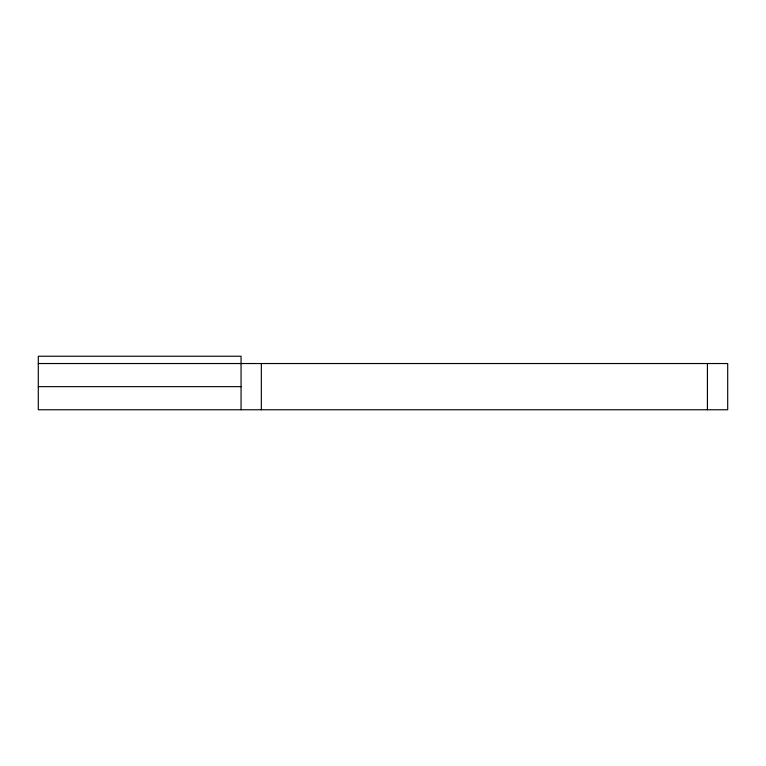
<?xml version="1.0" encoding="UTF-8"?>
<svg xmlns="http://www.w3.org/2000/svg" width="766" height="766" viewBox="0 0 766 766"><rect width="100%" height="100%" fill="white"/><g stroke="black" fill="none" stroke-linecap="round" stroke-linejoin="round"><path stroke-width="1.15" d="M38.3 363.534L727.7 363.534L727.7 409.762L38.3 409.762L38.3 356.238L241.06 356.238L241.06 409.762M38.3 386.648L241.06 386.648M707.42 363.534L707.42 409.762M261.34 363.534L261.34 409.762"/></g></svg>
